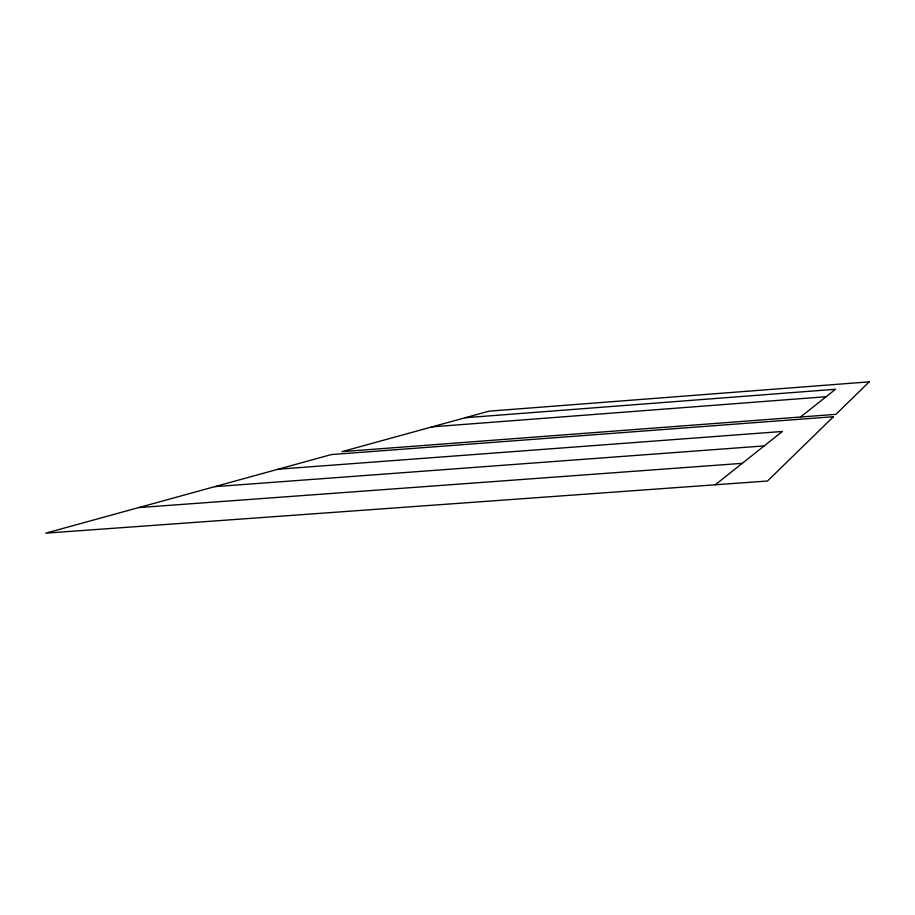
<?xml version="1.0" encoding="UTF-8"?>
<svg xmlns="http://www.w3.org/2000/svg" width="915" height="915" viewBox="0 0 915 915"><rect width="100%" height="100%" fill="white"/><g stroke="black" fill="none" stroke-linecap="round" stroke-linejoin="round"><path stroke-width="1.37" d="M715.267 484.778L782.382 431.468L278.194 469.201M800.591 417L835.498 389.264L465.243 417.732M432.052 426.859L826.131 396.71M214.785 486.643L764.197 445.914M138.703 507.585L742.248 463.345M833.474 416.702L767.491 481.016L45.75 533.159L331.333 454.572L833.474 416.702M869.25 381.841L835.91 414.335L342.004 451.644L489.125 411.155L869.25 381.841"/></g></svg>
